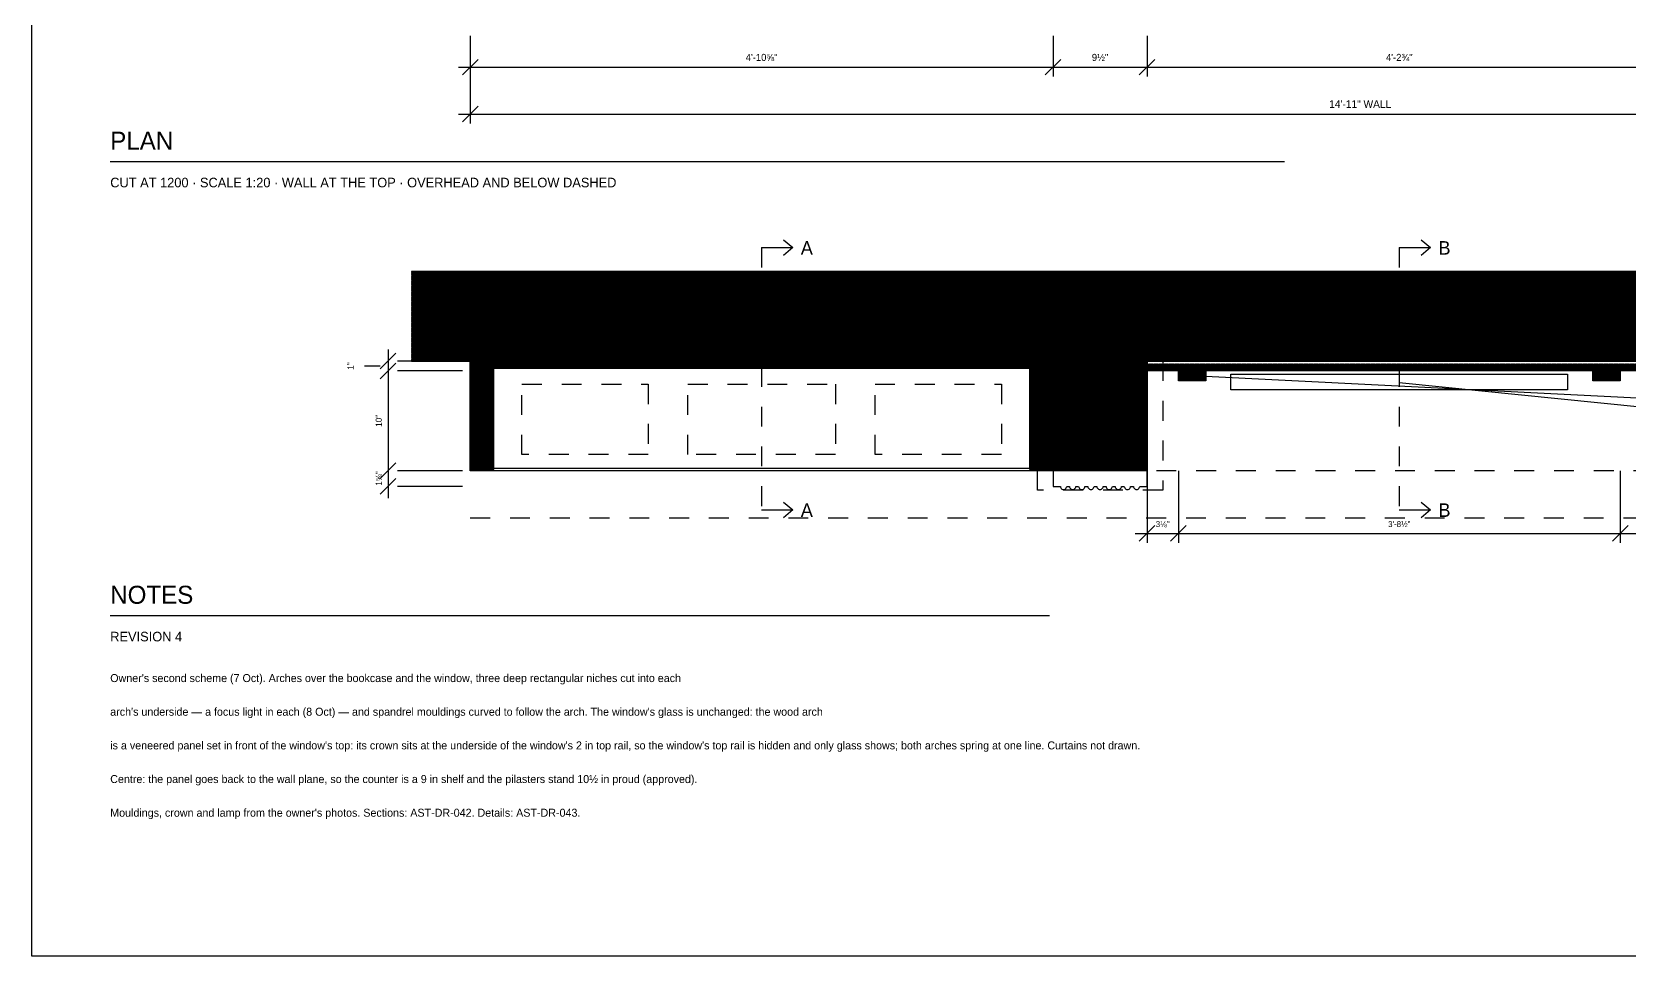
# Model space of a CAD drawing. Header units: inches. Extents: x 0.3 to 16.2, y 0.3 to 11.4.
# Drawn here: x 0.31 to 8.35, y 0.31 to 4.96 of the extents above; entities that cross this region are included whole.
import ezdxf
from ezdxf.enums import TextEntityAlignment as Align

# ---------------------------------------------------------------- set-up
doc = ezdxf.new("R2010")
doc.units = ezdxf.units.IN
doc.header["$LTSCALE"] = 0.009843
doc.header["$MEASUREMENT"] = 0
doc.linetypes.add('DASHED', pattern=[0.6, 0.5, -0.1])
for name, color, linetype in [('GEOMETRY', 7, 'Continuous'), ('HATCH', 8, 'Continuous'), ('TEXT', 7, 'Continuous')]:
    doc.layers.add(name, color=color, linetype=linetype)

msp = doc.modelspace()

# ---------------------------------------------------------------- hatches: boundary and pattern name
at = {"layer": 'HATCH'}
h = msp.add_hatch(dxfattribs=at)
h.set_pattern_fill('ANSI31', scale=0.01574803)
h.paths.add_polyline_path([(2.2244, 3.7598), (11.7657, 3.7598), (11.7657, 3.3071), (2.2244, 3.3071), (2.2244, 3.7598)])
h = msp.add_hatch(dxfattribs=at)
h.set_pattern_fill('ANSI31', scale=0.01574803)
h.paths.add_polyline_path([(2.5197, 3.3071), (5.4508, 3.3071), (5.4508, 3.2717), (2.5197, 3.2717), (2.5197, 3.3071)])
h = msp.add_hatch(dxfattribs=at)
h.set_pattern_fill('ANSI31', scale=0.01574803)
h.paths.add_polyline_path([(5.4508, 3.3071), (5.9232, 3.3071), (5.9232, 2.7559), (5.4508, 2.7559), (5.4508, 3.3071)])
h = msp.add_hatch(dxfattribs=at)
h.set_pattern_fill('ANSI31', scale=0.01574803)
h.paths.add_polyline_path([(2.5197, 3.2717), (2.6378, 3.2717), (2.6378, 2.7559), (2.5197, 2.7559), (2.5197, 3.2717)])
h = msp.add_hatch(dxfattribs=at)
h.set_pattern_fill('ANSI31', scale=0.01574803)
h.paths.add_polyline_path([(5.3327, 3.2717), (5.4508, 3.2717), (5.4508, 2.7559), (5.3327, 2.7559), (5.3327, 3.2717)])
h = msp.add_hatch(dxfattribs=at)
h.set_pattern_fill('ANSI31', scale=0.01574803)
h.paths.add_polyline_path([(5.9232, 3.2933), (8.4606, 3.2933), (8.4606, 3.2579), (5.9232, 3.2579), (5.9232, 3.2933)])
h = msp.add_hatch(dxfattribs=at)
h.set_pattern_fill('ANSI31', scale=0.01574803)
h.paths.add_polyline_path([(6.0807, 3.2579), (6.2185, 3.2579), (6.2185, 3.2087), (6.0807, 3.2087), (6.0807, 3.2579)])
h = msp.add_hatch(dxfattribs=at)
h.set_pattern_fill('ANSI31', scale=0.01574803)
h.paths.add_polyline_path([(8.1654, 3.2579), (8.3031, 3.2579), (8.3031, 3.2087), (8.1654, 3.2087), (8.1654, 3.2579)])

# ---------------------------------------------------------------- linework, layer by layer
at = {"layer": 'GEOMETRY'}
for p, q in [((2.5197, 4.9429), (2.5197, 4.7382)), ((2.5197, 4.9429), (2.5197, 4.502)), ((5.4508, 4.9429), (5.4508, 4.7382)), ((5.9232, 4.9429), (5.9232, 4.7382)), ((2.4803, 4.7461), (2.5591, 4.8248)), ((5.4114, 4.7461), (5.4902, 4.8248)), ((5.8839, 4.7461), (5.9626, 4.8248)), ((2.4606, 4.7854), (11.5295, 4.7854)), ((2.4803, 4.5098), (2.5591, 4.5886)), ((2.4606, 4.5492), (11.5295, 4.5492)), ((0.7087, 4.311), (6.6142, 4.311)), ((2.0669, 3.2677), (2.1457, 3.3465)), ((2.0669, 3.2185), (2.1457, 3.2972)), ((2.1063, 3.3661), (2.1063, 2.6181)), ((2.4803, 3.3071), (2.1535, 3.3071)), ((2.4803, 3.2579), (2.1535, 3.2579)), ((2.0669, 2.7165), (2.1457, 2.7953)), ((2.4803, 2.7559), (2.1535, 2.7559)), ((5.9232, 2.7559), (5.9232, 2.3937)), ((6.0807, 2.7559), (6.0807, 2.3937)), ((8.3031, 2.7559), (8.3031, 2.3937)), ((2.0669, 2.6378), (2.1457, 2.7165)), ((2.4803, 2.6772), (2.1535, 2.6772)), ((5.8642, 2.4409), (8.5197, 2.4409)), ((5.8839, 2.4016), (5.9626, 2.4803)), ((6.0413, 2.4016), (6.1201, 2.4803)), ((8.2638, 2.4016), (8.3425, 2.4803)), ((0.7087, 2.0276), (5.4331, 2.0276))]:
    msp.add_line(p, q, dxfattribs=at)
at = {"layer": 'GEOMETRY', "linetype": 'DASHED'}
for p, q in [((3.985, 3.878), (3.985, 2.5591)), ((7.1921, 3.878), (7.1921, 2.5591)), ((2.0669, 3.2823), (1.9882, 3.2823)), ((2.5197, 2.5197), (11.4705, 2.5197))]:
    msp.add_line(p, q, dxfattribs=at)
at = {"layer": 'GEOMETRY'}
for points in [[(0.315, 11.378), (16.2205, 11.378), (16.2205, 0.315), (0.315, 0.315), (0.315, 11.378)], [(3.985, 3.878), (4.1425, 3.878)], [(4.0953, 3.9173), (4.1425, 3.878), (4.0953, 3.8386)], [(7.1921, 3.878), (7.3496, 3.878)], [(7.3024, 3.9173), (7.3496, 3.878), (7.3024, 3.8386)], [(2.2244, 3.3071), (9.0709, 3.3071), (9.0709, 3.7598)], [(2.2244, 3.7598), (9.0709, 3.7598)], [(2.5197, 3.3071), (5.4508, 3.3071), (5.4508, 2.7559), (2.5197, 2.7559), (2.5197, 3.3071)], [(5.4508, 3.3071), (5.9232, 3.3071), (5.9232, 2.7559), (5.4508, 2.7559), (5.4508, 3.3071)], [(5.9232, 3.3071), (8.4606, 3.3071), (8.4606, 3.2579), (5.9232, 3.2579), (5.9232, 3.3071)], [(2.6378, 3.2717), (5.3327, 3.2717), (5.3327, 2.7677), (2.6378, 2.7677), (2.6378, 3.2717)], [(6.0807, 3.2579), (6.2185, 3.2579), (6.2185, 3.2087), (6.0807, 3.2087), (6.0807, 3.2579)], [(6.1496, 3.2343), (11.8642, 2.9488), (12.1004, 2.9488)], [(6.3455, 3.2421), (8.0384, 3.2421), (8.0384, 3.1634), (6.3455, 3.1634), (6.3455, 3.2421)], [(8.1654, 3.2579), (8.3031, 3.2579), (8.3031, 3.2087), (8.1654, 3.2087), (8.1654, 3.2579)], [(7.1921, 3.1988), (11.8642, 2.7283), (12.1004, 2.7283)], [(5.4508, 2.7559), (5.4508, 2.6772), (5.4803, 2.6772), (5.4872, 2.6772)], [(5.8868, 2.6772), (5.9232, 2.6772), (5.9232, 2.7559)], [(5.5194, 2.6772), (5.5331, 2.6772)], [(5.5653, 2.6772), (5.5791, 2.6772)], [(5.6112, 2.6772), (5.625, 2.6772)], [(5.6571, 2.6772), (5.6709, 2.6772)], [(5.7031, 2.6772), (5.7169, 2.6772)], [(5.749, 2.6772), (5.7628, 2.6772)], [(5.7949, 2.6772), (5.8087, 2.6772)], [(5.8409, 2.6772), (5.8547, 2.6772)], [(4.0953, 2.5984), (4.1425, 2.5591), (4.0953, 2.5197)], [(7.3024, 2.5984), (7.3496, 2.5591), (7.3024, 2.5197)], [(3.985, 2.5591), (4.1425, 2.5591)], [(7.1921, 2.5591), (7.3496, 2.5591)]]:
    msp.add_lwpolyline(points, dxfattribs=at)
at = {"layer": 'GEOMETRY', "linetype": 'DASHED'}
for points in [[(2.5197, 3.3071), (11.4705, 3.3071), (11.4705, 2.7559), (2.5197, 2.7559), (2.5197, 3.3071)], [(5.372, 3.3071), (6.002, 3.3071), (6.002, 2.6575), (5.372, 2.6575), (5.372, 3.3071)], [(2.7795, 3.1909), (3.4148, 3.1909), (3.4148, 2.8366), (2.7795, 2.8366), (2.7795, 3.1909)], [(3.614, 3.1909), (4.3564, 3.1909), (4.3564, 2.8366), (3.614, 2.8366), (3.614, 3.1909)], [(4.5556, 3.1909), (5.1909, 3.1909), (5.1909, 2.8366), (4.5556, 2.8366), (4.5556, 3.1909)]]:
    msp.add_lwpolyline(points, dxfattribs=at)
at = {"layer": 'GEOMETRY'}
for points in [[(5.4872, 2.6772), (5.4873, 2.6744), (5.4881, 2.6717), (5.4895, 2.6694), (5.491, 2.667), (5.493, 2.6651), (5.4954, 2.6637), (5.4978, 2.6624), (5.5005, 2.6616), (5.5033, 2.6616), (5.506, 2.6616), (5.5088, 2.6624), (5.5112, 2.6637), (5.5136, 2.6651), (5.5156, 2.667), (5.517, 2.6694), (5.5184, 2.6717), (5.5193, 2.6744), (5.5194, 2.6772)], [(5.5331, 2.6772), (5.5331, 2.6743), (5.5339, 2.6716), (5.5353, 2.6691), (5.5367, 2.6667), (5.5387, 2.6646), (5.5412, 2.6632), (5.5436, 2.6618), (5.5464, 2.6611), (5.5492, 2.6611), (5.552, 2.6611), (5.5548, 2.6618), (5.5573, 2.6632), (5.5597, 2.6646), (5.5617, 2.6667), (5.5631, 2.6691), (5.5646, 2.6716), (5.5653, 2.6743), (5.5653, 2.6772)], [(5.5791, 2.6772), (5.5792, 2.6744), (5.58, 2.6717), (5.5814, 2.6694), (5.5828, 2.667), (5.5849, 2.6651), (5.5873, 2.6637), (5.5897, 2.6624), (5.5924, 2.6616), (5.5951, 2.6616), (5.5979, 2.6616), (5.6006, 2.6624), (5.603, 2.6637), (5.6054, 2.6651), (5.6074, 2.667), (5.6089, 2.6694), (5.6103, 2.6717), (5.6111, 2.6744), (5.6112, 2.6772)], [(5.625, 2.6772), (5.6251, 2.6744), (5.6259, 2.6717), (5.6273, 2.6694), (5.6288, 2.667), (5.6308, 2.6651), (5.6332, 2.6637), (5.6356, 2.6624), (5.6383, 2.6616), (5.6411, 2.6616), (5.6438, 2.6616), (5.6465, 2.6624), (5.649, 2.6637), (5.6514, 2.6651), (5.6534, 2.667), (5.6548, 2.6694), (5.6562, 2.6717), (5.657, 2.6744), (5.6571, 2.6772)], [(5.6709, 2.6772), (5.6709, 2.6743), (5.6717, 2.6716), (5.6731, 2.6691), (5.6745, 2.6667), (5.6765, 2.6646), (5.679, 2.6632), (5.6814, 2.6618), (5.6842, 2.6611), (5.687, 2.6611), (5.6898, 2.6611), (5.6926, 2.6618), (5.695, 2.6632), (5.6975, 2.6646), (5.6995, 2.6667), (5.7009, 2.6691), (5.7023, 2.6716), (5.7031, 2.6743), (5.7031, 2.6772)], [(5.7169, 2.6772), (5.717, 2.6744), (5.7178, 2.6717), (5.7192, 2.6694), (5.7206, 2.667), (5.7227, 2.6651), (5.7251, 2.6637), (5.7275, 2.6624), (5.7302, 2.6616), (5.7329, 2.6616), (5.7357, 2.6616), (5.7384, 2.6624), (5.7408, 2.6637), (5.7432, 2.6651), (5.7452, 2.667), (5.7467, 2.6694), (5.7481, 2.6717), (5.7489, 2.6744), (5.749, 2.6772)], [(5.7628, 2.6772), (5.7629, 2.6744), (5.7637, 2.6717), (5.7651, 2.6694), (5.7666, 2.667), (5.7686, 2.6651), (5.771, 2.6637), (5.7734, 2.6624), (5.7761, 2.6616), (5.7789, 2.6616), (5.7816, 2.6616), (5.7843, 2.6624), (5.7867, 2.6637), (5.7892, 2.6651), (5.7912, 2.667), (5.7926, 2.6694), (5.794, 2.6717), (5.7948, 2.6744), (5.7949, 2.6772)], [(5.8087, 2.6772), (5.8087, 2.6743), (5.8095, 2.6716), (5.8109, 2.6691), (5.8123, 2.6667), (5.8143, 2.6646), (5.8168, 2.6632), (5.8192, 2.6618), (5.822, 2.6611), (5.8248, 2.6611), (5.8276, 2.6611), (5.8304, 2.6618), (5.8328, 2.6632), (5.8353, 2.6646), (5.8373, 2.6667), (5.8387, 2.6691), (5.8401, 2.6716), (5.8409, 2.6743), (5.8409, 2.6772)], [(5.8547, 2.6772), (5.8548, 2.6744), (5.8556, 2.6717), (5.857, 2.6694), (5.8584, 2.667), (5.8605, 2.6651), (5.8629, 2.6637), (5.8653, 2.6624), (5.868, 2.6616), (5.8707, 2.6616), (5.8735, 2.6616), (5.8762, 2.6624), (5.8786, 2.6637), (5.881, 2.6651), (5.883, 2.667), (5.8845, 2.6694), (5.8859, 2.6717), (5.8867, 2.6744), (5.8868, 2.6772)]]:
    msp.add_open_spline(points, degree=3, knots=[0, 0, 0, 0, 1, 1, 1, 2, 2, 2, 3, 3, 3, 4, 4, 4, 5, 5, 5, 6, 6, 6, 6], dxfattribs=at)

# ---------------------------------------------------------------- texts
at = {"layer": 'TEXT'}
for s, height, p in [('4\'-10⅝"', 0.03543, (3.985, 4.8169)), ('9½"', 0.03543, (5.687, 4.8169)), ('4\'-2¾"', 0.03543, (7.1921, 4.8169)), ('14\'-11" WALL', 0.038268, (6.9953, 4.5807)), ('3⅛"', 0.02976, (6.002, 2.4724)), ('3\'-8½"', 0.02976, (7.1921, 2.4724))]:
    msp.add_text(s, height=height, dxfattribs=at).set_placement(p, align=Align.CENTER)
for s, height, p in [('PLAN', 0.09071, (0.7087, 4.3701)), ('CUT AT 1200 · SCALE 1:20 · WALL AT THE TOP · OVERHEAD AND BELOW DASHED', 0.048189, (0.7087, 4.1811)), ('A', 0.068, (4.1819, 3.8425)), ('B', 0.068, (7.389, 3.8425)), ('A', 0.068, (4.1819, 2.5236)), ('B', 0.068, (7.389, 2.5236)), ('NOTES', 0.09071, (0.7087, 2.0866)), ('REVISION 4', 0.04819, (0.7087, 1.8976)), ("Owner's second scheme (7 Oct). Arches over the bookcase and the window, three deep rectangular niches cut into each", 0.040252, (0.7087, 1.6929)), ("arch's underside — a focus light in each (8 Oct) — and spandrel mouldings curved to follow the arch. The window's glass is unchanged: the wood arch", 0.040252, (0.7087, 1.5236)), ("is a veneered panel set in front of the window's top: its crown sits at the underside of the window's 2 in top rail, so the window's top rail is hidden and only glass shows; both arches spring at one line. Curtains not drawn.", 0.040252, (0.7087, 1.3543)), ('Centre: the panel goes back to the wall plane, so the counter is a 9 in shelf and the pilasters stand 10½ in proud (approved).', 0.040252, (0.7087, 1.185)), ("Mouldings, crown and lamp from the owner's photos. Sections: AST-DR-042. Details: AST-DR-043.", 0.040252, (0.7087, 1.0157))]:
    msp.add_text(s, height=height, dxfattribs=at).set_placement(p)
for s, p in [('1"', (1.9331, 3.2823)), ('10"', (2.0748, 3.0067)), ('1⅝"', (2.0748, 2.7165))]:
    msp.add_text(s, height=0.03118, rotation=90, dxfattribs=at).set_placement(p, align=Align.CENTER)

doc.saveas('drawing.dxf')
